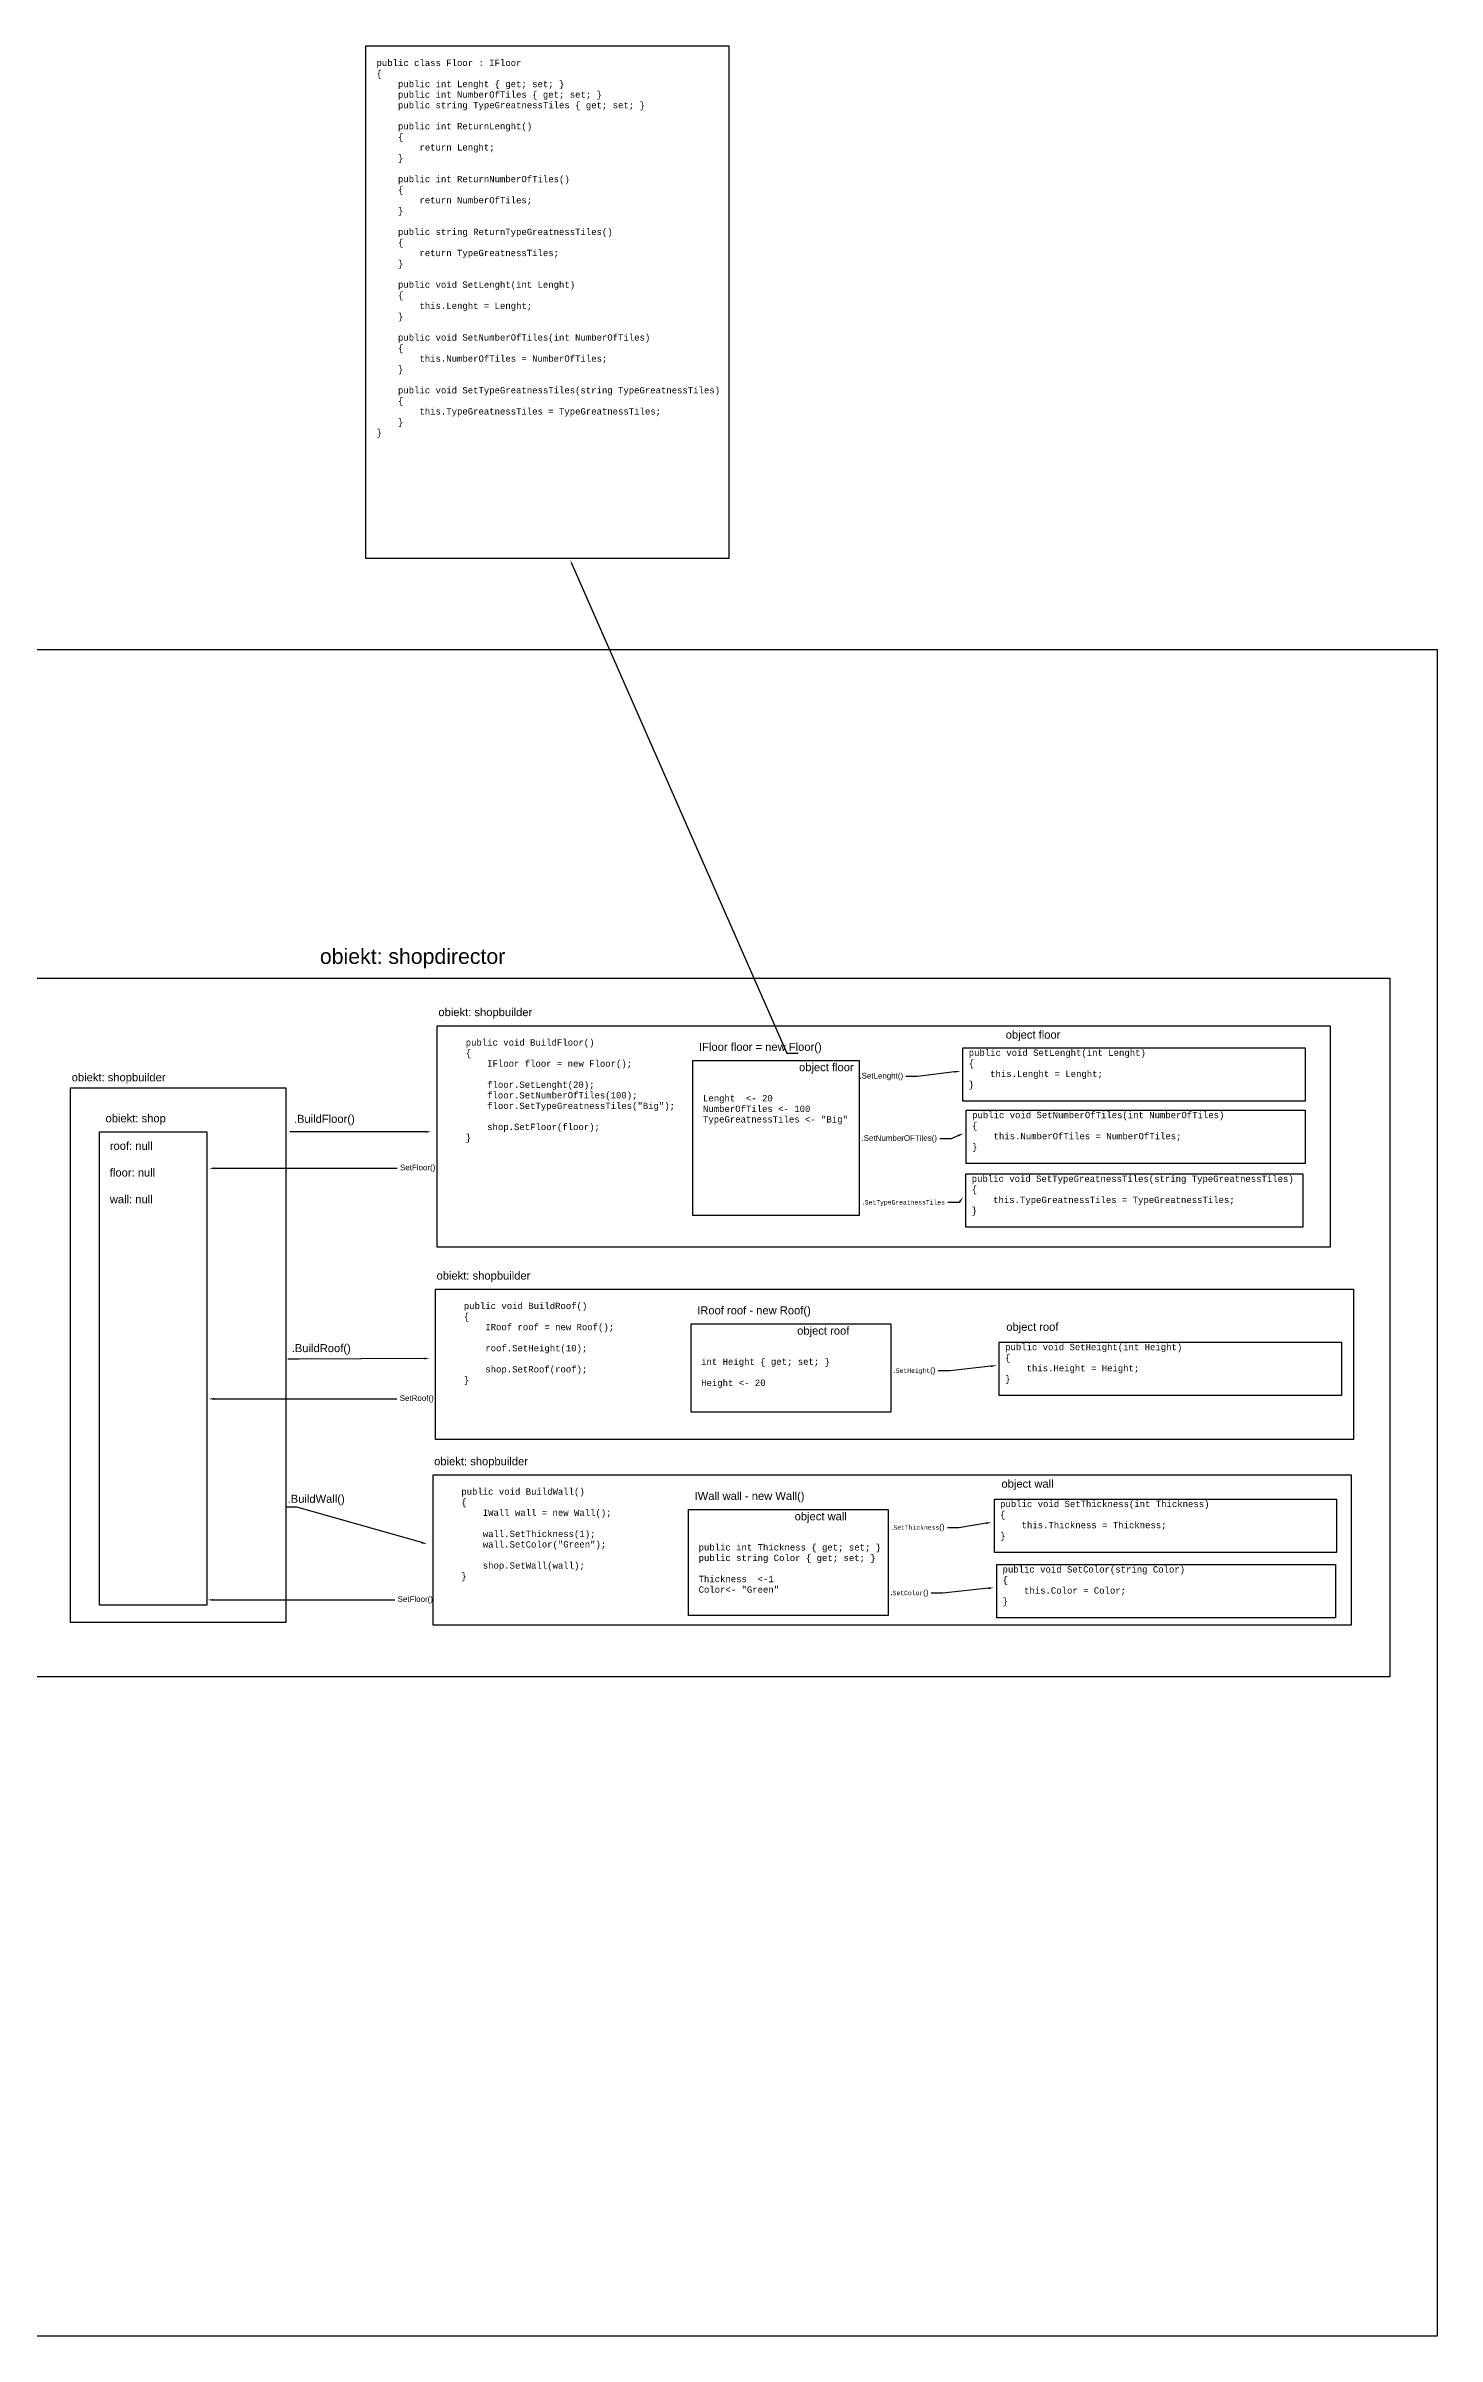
# Model space of a CAD drawing. Header units: millimetres. Extents: x 1963 to 4314, y 3202 to 4842.
# Drawn here: x 3336 to 4314, y 3202 to 4812 of the extents above; entities that cross this region are included whole.
import ezdxf
from ezdxf import colors
from ezdxf.entities.mleader import LeaderData, LeaderLine
from ezdxf.math import Vec2, Vec3

# ---------------------------------------------------------------- set-up
doc = ezdxf.new("R2010")
doc.units = ezdxf.units.MM
doc.styles.get("Standard").update_dxf_attribs({"font": 'arial.ttf'})

msp = doc.modelspace()

# ---------------------------------------------------------------- linework, layer by layer
for points in [[(3560.6, 4812.5), (3815.8, 4812.5), (3815.8, 4452), (3560.6, 4452)], [(2238.1, 4388.1), (4313.7, 4388.1), (4313.7, 3202.4), (2238.1, 3202.4)], [(3298.6, 4157), (4280.4, 4157), (4280.4, 3665.9), (3298.6, 3665.9)], [(3610.8, 4123.6), (4238.5, 4123.6), (4238.5, 3967.9), (3610.8, 3967.9)], [(3980.3, 4108.1), (4220.8, 4108.1), (4220.8, 4070.6), (3980.3, 4070.6)], [(3790.5, 4099.3), (3907.4, 4099.3), (3907.4, 3990.2), (3790.5, 3990.2)], [(3353, 4079.9), (3504.3, 4079.9), (3504.3, 3704.2), (3353, 3704.2)], [(3982.7, 4064.3), (4220.8, 4064.3), (4220.8, 4026.8), (3982.7, 4026.8)], [(3373.3, 4049.1), (3448.9, 4049.1), (3448.9, 3716.4), (3373.3, 3716.4)], [(3982.4, 4019.5), (4219.2, 4019.5), (4219.2, 3982), (3982.4, 3982)], [(3609.5, 3938.4), (4254.9, 3938.4), (4254.9, 3832.8), (3609.5, 3832.8)], [(3789.2, 3914.1), (3929.6, 3914.1), (3929.6, 3852), (3789.2, 3852)], [(4005.8, 3901.2), (4246.4, 3901.2), (4246.4, 3863.7), (4005.8, 3863.7)], [(3607.8, 3807.9), (4253.2, 3807.9), (4253.2, 3702.3), (3607.8, 3702.3)], [(3787.5, 3783.6), (3927.8, 3783.6), (3927.8, 3709), (3787.5, 3709)], [(4002.4, 3790.9), (4242.9, 3790.9), (4242.9, 3753.4), (4002.4, 3753.4)], [(4004.1, 3744.9), (4242.2, 3744.9), (4242.2, 3707.4), (4004.1, 3707.4)]]:
    msp.add_lwpolyline(points, close=True)

# ---------------------------------------------------------------- texts
at = {"attachment_point": 1}
for s, width, heights, insert, char_height in [('{\\fConsolas|b0|i0|c238|p49;\\H0.79167x;    public class Floor : IFloor\\P    \\{\\P        public int Lenght \\{ get; set; \\}\\P        public int NumberOfTiles \\{ get; set; \\}\\P        public string TypeGreatnessTiles \\{ get; set; \\}\\P\\P        public int ReturnLenght()\\P        \\{\\P            return Lenght;\\P        \\}\\P\\P        public int ReturnNumberOfTiles()\\P        \\{\\P            return NumberOfTiles;\\P        \\}\\P\\P        public string ReturnTypeGreatnessTiles()\\P        \\{\\P            return TypeGreatnessTiles;\\P        \\}\\P\\P        public void SetLenght(int Lenght)\\P        \\{\\P            this.Lenght = Lenght;\\P        \\}\\P\\P        public void SetNumberOfTiles(int NumberOfTiles)\\P        \\{\\P            this.NumberOfTiles = NumberOfTiles;\\P        \\}\\P\\P        public void SetTypeGreatnessTiles(string TypeGreatnessTiles)\\P        \\{\\P            this.TypeGreatnessTiles = TypeGreatnessTiles;\\P        \\}\\P    \\}}', 266.693, [361], (3553, 4802.7), 5.625), ('obiekt: shopdirector', 226.19, [0], (3528.3, 4177.8), 10.688), ('obiekt: shopbuilder', 226.19, [0], (3611.6, 4136), 5.625), ('{\\fConsolas|b0|i0|c238|p49;\\H0.79167x;        public void BuildFloor()\\P        \\{\\P            IFloor floor = new Floor();\\P\\P            floor.SetLenght(20);\\P            floor.SetNumberOfTiles(100);\\P            floor.SetTypeGreatnessTiles("Big");\\P\\P            shop.SetFloor(floor);\\P        \\}}', 226.19, [0], (3600.6, 4114.1), 5.625), ('IFloor floor = new Floor()', 226.19, [0], (3794.8, 4111.6), 5.625), ('{\\fConsolas|b0|i0|c238|p49;\\H0.79167x;        public void SetLenght(int Lenght)\\P        \\{\\P            this.Lenght = Lenght;\\P        \\}}', 160.546, [0], (3954.2, 4106.9), 5.625), ('object floor', 226.19, [0], (4010.4, 4120.2), 5.625), ('obiekt: shopbuilder', 226.19, [0], (3353.8, 4090.2), 5.625), ('object floor', 226.19, [0], (3865.1, 4097.3), 5.625), ('{\\fConsolas|b0|i0|c238|p49;\\H0.79167x;Lenght  <- 20\\PNumberOfTiles <- 100\\PTypeGreatnessTiles <- "Big"}', 106.703, [0], (3797.6, 4074.9), 5.625), ('obiekt: shop', 226.19, [0], (3377.6, 4061.4), 5.625), ('.BuildFloor()', 89.183, [0], (3510, 4061), 5.625), ('{\\fConsolas|b0|i0|c238|p49;\\H0.79167x;        public void SetNumberOfTiles(int NumberOfTiles)\\P        \\{\\P            this.NumberOfTiles = NumberOfTiles;\\P        \\}}', 231.953, [0], (3956.6, 4063.1), 5.625), ('roof: null\\P\\Pfloor: null\\P\\Pwall: null', 226.19, [0], (3380.6, 4042), 5.625), ('{\\fConsolas|b0|i0|c238|p49;\\H0.79167x;        public void SetTypeGreatnessTiles(string TypeGreatnessTiles)\\P        \\{\\P            this.TypeGreatnessTiles = TypeGreatnessTiles;\\P        \\}}', 260.63, [0], (3956.3, 4018.3), 5.625), ('obiekt: shopbuilder', 226.19, [0], (3610.3, 3950.8), 5.625), ('{\\fConsolas|b0|i0|c238|p49;\\H0.79167x;        public void BuildRoof()\\P        \\{\\P            IRoof roof = new Roof();\\P\\P            roof.SetHeight(10);\\P\\P            shop.SetRoof(roof);\\P        \\}}', 226.19, [0], (3599.3, 3928.9), 5.625), ('IRoof roof - new Roof()', 226.19, [0], (3793.5, 3926.4), 5.625), ('object roof', 226.19, [0], (4010.8, 3914.8), 5.625), ('.BuildRoof()', 89.183, [0], (3508.5, 3899.8), 5.625), ('object roof', 226.19, [0], (3863.8, 3912.1), 5.625), ('{\\fConsolas|b0|i0|c238|p49;\\H0.79167x;        public void SetHeight(int Height)\\P        \\{\\P            this.Height = Height;\\P        \\}}', 247.076, [0], (3979.8, 3900), 5.625), ('{\\fConsolas|b0|i0|c238|p49;\\H0.79167x;int Height \\{ get; set; \\}\\P\\PHeight <- 20}', 131.502, [0], (3796.3, 3889.7), 5.625), ('obiekt: shopbuilder', 226.19, [0], (3608.6, 3820.3), 5.625), ('object wall', 226.19, [0], (4007.4, 3804.5), 5.625), ('.BuildWall()', 89.183, [0], (3505.6, 3793.9), 5.625), ('{\\fConsolas|b0|i0|c238|p49;\\H0.79167x;        public void BuildWall()\\P        \\{\\P            IWall wall = new Wall();\\P\\P            wall.SetThickness(1);\\P            wall.SetColor("Green");\\P\\P            shop.SetWall(wall);\\P        \\}}', 226.19, [0], (3597.5, 3798.4), 5.625), ('IWall wall - new Wall()', 226.19, [0], (3791.7, 3795.9), 5.625), ('{\\fConsolas|b0|i0|c238|p49;\\H0.79167x;        public void SetThickness(int Thickness)\\P        \\{\\P            this.Thickness = Thickness;\\P        \\}}', 247.076, [0], (3976.3, 3789.7), 5.625), ('object wall', 226.19, [0], (3862, 3781.6), 5.625), ('{\\fConsolas|b0|i0|c238|p49;\\H0.79167x;public int Thickness \\{ get; set; \\}\\Ppublic string Color \\{ get; set; \\}\\P\\PThickness  <-1\\PColor<- "Green"}', 131.502, [0], (3794.5, 3759.2), 5.625), ('{\\fConsolas|b0|i0|c238|p49;\\H0.79167x;        public void SetColor(string Color)\\P        \\{\\P            this.Color = Color;\\P        \\}}', 231.953, [0], (3978, 3743.7), 5.625)]:
    msp.add_mtext_dynamic_manual_height_columns(s, width=width, gutter_width=12.5, heights=heights, dxfattribs=dict(at, insert=insert, char_height=char_height))

# ---------------------------------------------------------------- leaders
ml = msp.add_multileader_mtext('Standard')
ml.set_content('', color=256)
ml.set_leader_properties()
ml.build(insert=Vec2(0, 0))
ctx = ml.context
ctx.base_point, ctx.plane_origin = Vec3(3864.5, 4104.3), Vec3(3704.3, 4450.9)
notes = []
notes.append((ctx, [(0, (1, 1, 0), (3856.5, 4104.3), (1, 0), 8, [(0, [(3704.3, 4450.9)], 0, [])])]))
ctx.mtext.insert, ctx.mtext.flow_direction = Vec3(3866.5, 4106.3), 5
ml = msp.add_multileader_mtext('Standard')
ml.set_content('.SetLenght()', color=256)
ml.set_leader_properties()
ml.build(insert=Vec2(0, 0))
ctx = ml.context
ctx.base_point, ctx.plane_origin = Vec3(3906.2, 4087.9), Vec3(4001.8, 4091.7)
ctx.text_align_type = 2
notes.append((ctx, [(0, (1, 1, 0), (3948.3, 4087.9), (-1, 0), 8, [(0, [(3978.4, 4091.7)], 0, [])])]))
ctx.mtext.insert, ctx.mtext.alignment, ctx.mtext.flow_direction = Vec3(3938.3, 4090.5), 3, 5
ml = msp.add_multileader_mtext('Standard')
ml.set_content('', color=256)
ml.set_leader_properties()
ml.build(insert=Vec2(0, 0))
ctx = ml.context
ctx.base_point, ctx.plane_origin = Vec3(3503.1, 4049), Vec3(3606.7, 4049)
ctx.text_align_type = 2
notes.append((ctx, [(0, (1, 1, 0), (3515.1, 4049), (-1, 0), 8, [(0, [(3606.7, 4049)], 0, [])])]))
ctx.mtext.insert, ctx.mtext.alignment, ctx.mtext.flow_direction = Vec3(3505.1, 4051), 3, 5
ml = msp.add_multileader_mtext('Standard')
ml.set_content('.SetNumberOFTiles()', color=256)
ml.set_leader_properties()
ml.build(insert=Vec2(0, 0))
ctx = ml.context
ctx.base_point, ctx.plane_origin = Vec3(3907.7, 4044.1), Vec3(4004.2, 4048)
ctx.text_align_type = 2
notes.append((ctx, [(0, (1, 1, 0), (3972.1, 4044.1), (-1, 0), 8, [(0, [(3980.8, 4048)], 0, [])])]))
ctx.mtext.insert, ctx.mtext.alignment, ctx.mtext.flow_direction = Vec3(3962.1, 4046.7), 3, 5
ml = msp.add_multileader_mtext('Standard')
ml.set_content('SetFloor()', color=256)
ml.set_leader_properties()
ml.build(insert=Vec2(0, 0))
ctx = ml.context
ctx.base_point, ctx.plane_origin = Vec3(3582.6, 4023.4), Vec3(3450.5, 4023.4)
notes.append((ctx, [(0, (1, 1, 0), (3574.6, 4023.4), (1, 0), 8, [(0, [(3450.5, 4023.4)], 0, [])])]))
ctx.mtext.insert, ctx.mtext.flow_direction = Vec3(3584.6, 4026), 5
ml = msp.add_multileader_mtext('Standard')
ml.set_content('.{\\fConsolas|b0|i0|c238|p49;\\H0.79167x;SetTypeGreatnessTiles}', color=256)
ml.set_leader_properties()
ml.build(insert=Vec2(0, 0))
ctx = ml.context
ctx.base_point, ctx.plane_origin = Vec3(3907.8, 3999.4), Vec3(4003.9, 4003.2)
ctx.text_align_type = 2
notes.append((ctx, [(0, (1, 1, 0), (3977.7, 3999.4), (-1, 0), 8, [(0, [(3980.5, 4003.2)], 0, [])])]))
ctx.mtext.insert, ctx.mtext.alignment, ctx.mtext.flow_direction = Vec3(3967.7, 4001.9), 3, 5
ml = msp.add_multileader_mtext('Standard')
ml.set_content('', color=256)
ml.set_leader_properties()
ml.build(insert=Vec2(0, 0))
ctx = ml.context
ctx.base_point, ctx.plane_origin = Vec3(3501.8, 3889.3), Vec3(3605.4, 3863.8)
ctx.text_align_type = 2
notes.append((ctx, [(0, (1, 1, 0), (3513.8, 3889.3), (-1, 0), 8, [(0, [(3605.4, 3889.7)], 0, [])])]))
ctx.mtext.insert, ctx.mtext.alignment, ctx.mtext.flow_direction = Vec3(3503.8, 3891.3), 3, 5
ml = msp.add_multileader_mtext('Standard')
ml.set_content('.{\\fConsolas|b0|i0|c238|p49;\\H0.79167x;SetHeight}()', color=256)
ml.set_leader_properties()
ml.build(insert=Vec2(0, 0))
ctx = ml.context
ctx.base_point, ctx.plane_origin = Vec3(3929.9, 3881), Vec3(4027.4, 3884.8)
ctx.text_align_type = 2
notes.append((ctx, [(0, (1, 1, 0), (3971, 3881), (-1, 0), 8, [(0, [(4004, 3884.8)], 0, [])])]))
ctx.mtext.insert, ctx.mtext.alignment, ctx.mtext.flow_direction = Vec3(3961, 3883.6), 3, 5
ml = msp.add_multileader_mtext('Standard')
ml.set_content('SetRoof()', color=256)
ml.set_leader_properties()
ml.build(insert=Vec2(0, 0))
ctx = ml.context
ctx.base_point, ctx.plane_origin = Vec3(3582.4, 3861.3), Vec3(3450, 3861.3)
notes.append((ctx, [(0, (1, 1, 0), (3574.4, 3861.3), (1, 0), 8, [(0, [(3450, 3861.3)], 0, [])])]))
ctx.mtext.insert, ctx.mtext.flow_direction = Vec3(3584.4, 3863.9), 5
ml = msp.add_multileader_mtext('Standard')
ml.set_content('', color=256)
ml.set_leader_properties()
ml.build(insert=Vec2(0, 0))
ctx = ml.context
ctx.base_point, ctx.plane_origin = Vec3(3500, 3785.1), Vec3(3603.7, 3733.4)
ctx.text_align_type = 2
notes.append((ctx, [(0, (1, 1, 0), (3512, 3785.1), (-1, 0), 8, [(0, [(3603.7, 3759.2)], 0, [])])]))
ctx.mtext.insert, ctx.mtext.alignment, ctx.mtext.flow_direction = Vec3(3502, 3787.1), 3, 5
ml = msp.add_multileader_mtext('Standard')
ml.set_content('.{\\fConsolas|b0|i0|c238|p49;\\H0.79167x;SetThickness}()', color=256)
ml.set_leader_properties()
ml.build(insert=Vec2(0, 0))
ctx = ml.context
ctx.base_point, ctx.plane_origin = Vec3(3928.1, 3770.7), Vec3(4023.9, 3774.6)
ctx.text_align_type = 2
notes.append((ctx, [(0, (1, 1, 0), (3977.4, 3770.7), (-1, 0), 8, [(0, [(4000.5, 3774.6)], 0, [])])]))
ctx.mtext.insert, ctx.mtext.alignment, ctx.mtext.flow_direction = Vec3(3967.4, 3773.3), 3, 5
ml = msp.add_multileader_mtext('Standard')
ml.set_content('SetFloor()', color=256)
ml.set_leader_properties()
ml.build(insert=Vec2(0, 0))
ctx = ml.context
ctx.base_point, ctx.plane_origin = Vec3(3580.9, 3720), Vec3(3449.2, 3720)
notes.append((ctx, [(0, (1, 1, 0), (3572.9, 3720), (1, 0), 8, [(0, [(3449.2, 3720)], 0, [])])]))
ctx.mtext.insert, ctx.mtext.flow_direction = Vec3(3582.9, 3722.6), 5
ml = msp.add_multileader_mtext('Standard')
ml.set_content('.{\\fConsolas|b0|i0|c238|p49;\\H0.79167x;SetColor}()', color=256)
ml.set_leader_properties()
ml.build(insert=Vec2(0, 0))
ctx = ml.context
ctx.base_point, ctx.plane_origin = Vec3(3927.7, 3724.7), Vec3(4025.6, 3728.6)
ctx.text_align_type = 2
notes.append((ctx, [(0, (1, 1, 0), (3966.1, 3724.7), (-1, 0), 8, [(0, [(4002.2, 3728.6)], 0, [])])]))
ctx.mtext.insert, ctx.mtext.alignment, ctx.mtext.flow_direction = Vec3(3956.1, 3727.3), 3, 5
for ctx, leaders in notes:
    for number, flags, end, landing, length, lines in leaders:
        leader = LeaderData()
        leader.index, (leader.has_last_leader_line, leader.has_dogleg_vector, leader.attachment_direction) = number, flags
        leader.last_leader_point, leader.dogleg_vector, leader.dogleg_length = Vec3(end), Vec3(landing), length
        for number, points, colour, breaks in lines:
            line = LeaderLine()
            line.index, line.vertices, line.color, line.breaks = number, Vec3.list(points), colors.encode_raw_color(colour), breaks
            leader.lines.append(line)
        ctx.leaders.append(leader)

doc.saveas('drawing.dxf')
